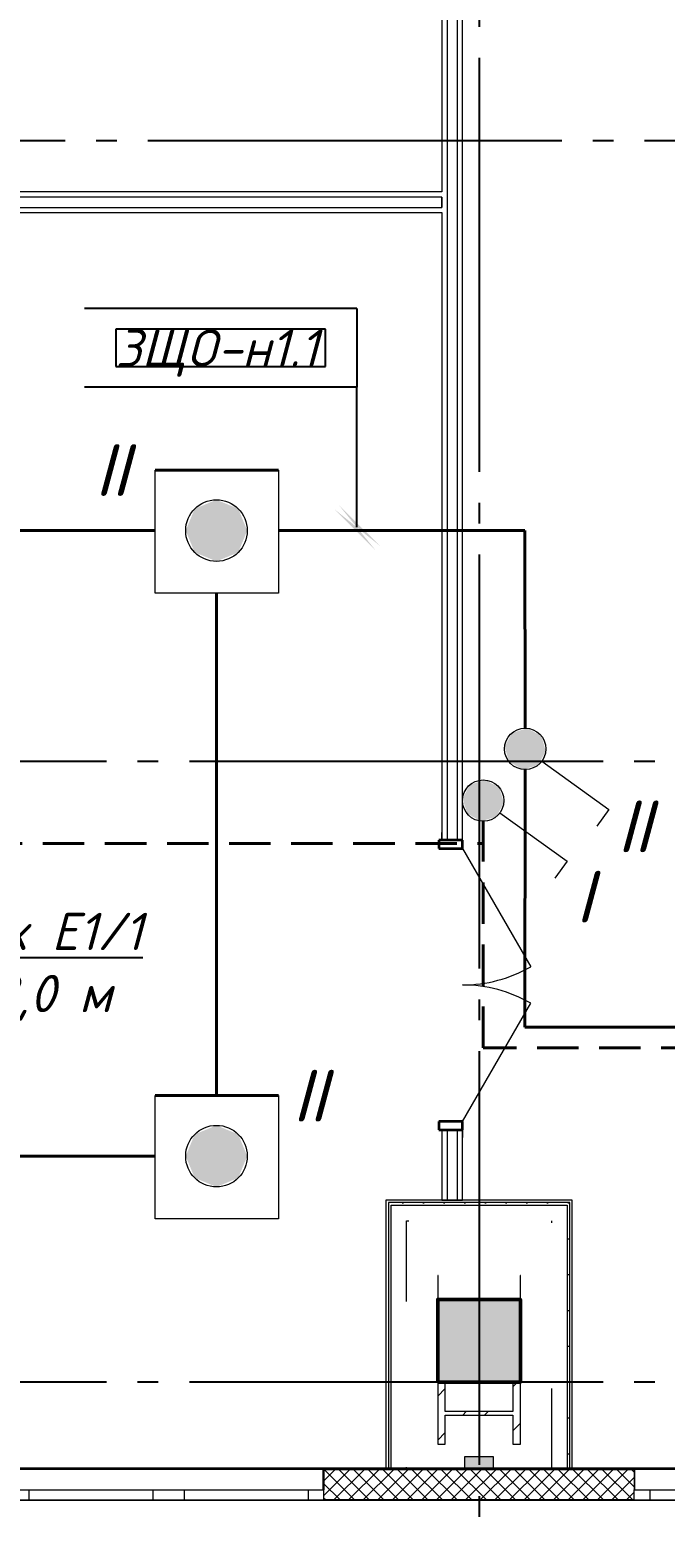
# Model space of a CAD drawing. Header units: millimetres. Extents: x 0 to 1286, y 0 to 420.
# Drawn here: x 136.5 to 167.2, y 93.3 to 165 of the extents above; entities that cross this region are included whole.
import ezdxf

# ---------------------------------------------------------------- set-up
doc = ezdxf.new("R2010")
doc.units = ezdxf.units.MM
for name, pattern in [('JIS_02_2.0', [3, 2, -1]), ('ГОСТ 2.303 5', [24, 20, -1.5, 1, -1.5]), ('СПКБ-0000-000-АР#003$0$Achse', [2300, 0, -800, 1500, 0])]:
    doc.linetypes.add(name, pattern=pattern)
for name, color, linetype in [('Viewport1ForCustomObjects_0', 7, 'Continuous'), ('Viewport2ForCustomObjects_0', 7, 'Continuous'), ('СПКБ-0000-000-АР#003$0$Двери ArchiCAD', 7, 'Continuous'), ('СПКБ-0000-000-АР#003$0$Колонны новые', 7, 'Continuous'), ('СПКБ-0000-000-АР#003$0$Колонны существующие', 7, 'Continuous'), ('СПКБ-0000-000-АР#003$0$Окна ArchiCAD', 7, 'Continuous'), ('СПКБ-0000-000-АР#003$0$Перекрытие', 7, 'Continuous'), ('СПКБ-0000-000-АР#003$0$Стены', 7, 'Continuous'), ('СПКБ-0000-000-АР#003$0$Фахверк', 7, 'Continuous'), ('Строительные оси', 7, 'Continuous'), ('ЭО_АВАРИЙНОЕ ОСВЕЩЕНИЕ', 7, 'Continuous'), ('ЭО_РАБОЧЕЕ ОСВЕЩЕНИЕ', 7, 'Continuous')]:
    doc.layers.add(name, color=color, linetype=linetype)
for name, color, linetype, lineweight, true_color in [('СПКБ-0000-000-АР#003$0$Двери ArchiCAD_Ном._пера__161', 7, 'Continuous', 13, 0xe11606), ('СПКБ-0000-000-АР#003$0$Двери ArchiCAD_Ном._пера__23', 7, 'Continuous', 35, 0xff6600), ('СПКБ-0000-000-АР#003$0$Двери ArchiCAD_Ном._пера__3', 7, 'Continuous', 18, 0xff6600), ('СПКБ-0000-000-АР#003$0$Колонны новые_Ном._пера__108', 7, 'Continuous', 13, 0xfd8379), ('СПКБ-0000-000-АР#003$0$Колонны существующие_Ном._пера__102', 7, 'Continuous', 13, 0xcccccc), ('СПКБ-0000-000-АР#003$0$Окна ArchiCAD_Ном._пера__68', 7, 'Continuous', 20, 0xfd4435), ('СПКБ-0000-000-АР#003$0$Стены_Ном._пера__161', 7, 'Continuous', 13, 0xe11606), ('СПКБ-0000-000-АР#003$0$Стены_Ном._пера__68', 7, 'Continuous', 20, 0xfd4435), ('СПКБ-0000-000-АР#003$0$Фахверк_Ном._пера__102', 7, 'Continuous', 13, 0xcccccc)]:
    doc.layers.add(name, color=color, linetype=linetype, lineweight=lineweight, true_color=true_color)
for name, color, linetype, lineweight in [('СПКБ-0000-000-АР#003$0$Колонны новые_Ном._пера__20', 1, 'Continuous', 20), ('СПКБ-0000-000-АР#003$0$Колонны существующие_Ном._пера__141', 7, 'Continuous', 50), ('СПКБ-0000-000-АР#003$0$Окна ArchiCAD_Ном._пера__6', 5, 'Continuous', 9), ('СПКБ-0000-000-АР#003$0$Перекрытие_Ном._пера__1', 7, 'Continuous', 13), ('СПКБ-0000-000-АР#003$0$Стены_Ном._пера__1', 7, 'Continuous', 13), ('СПКБ-0000-000-АР#003$0$Стены_Ном._пера__20', 1, 'Continuous', 20), ('СПКБ-0000-000-АР#003$0$Фахверк_Ном._пера__1', 7, 'Continuous', 13)]:
    doc.layers.add(name, color=color, linetype=linetype, lineweight=lineweight)
doc.styles.add('1.8', font='isocpeui.ttf', dxfattribs={"height": 1.8})
doc.styles.add('2.5', font='isocpeui.ttf')
doc.styles.add('CustomTextStyle83', font='isocpeui.ttf', dxfattribs={"width": 0.987755, "height": 1.8})
pattern_1 = [(0, (0, 0), (0, 75), [0, -75])]
pattern_2 = [(0, (0, 0), (0, 173.2051), [0, -100]), (0, (50, 86.6), (0, 173.2051), [0, -100])]
pattern_3 = [(45, (0, 0), (-159.099, 159.099), []), (45, (-53.03, 53.03), (-159.099, 159.099), [])]

# ---------------------------------------------------------------- blocks, each defined once
blk = doc.blocks.new('*E601')
at = {"layer": 'Строительные оси', "color": 3, "linetype": 'ГОСТ 2.303 5', "lineweight": 25}
for p, q in [((-179.569, 258.857), (-179.569, -45.143)), ((280.431, 38.857), (-283.569, 38.857)), ((186.431, 8.857), (-283.569, 8.857)), ((186.431, -21.143), (-283.569, -21.143))]:
    blk.add_line(p, q, dxfattribs=at)
at = {"layer": 'ЭО_АВАРИЙНОЕ ОСВЕЩЕНИЕ', "color": 1, "linetype": 'JIS_02_2.0', "lineweight": 40}
for p, q in [((-179.369, 4.898), (-179.369, 5.964)), ((-179.369, -4.986), (-179.369, 5.964)), ((-209.646, 4.898), (-179.369, 4.898)), ((-33.768, -4.986), (-179.369, -4.986))]:
    blk.add_line(p, q, dxfattribs=at)
at = {"layer": 'ЭО_АВАРИЙНОЕ ОСВЕЩЕНИЕ', "color": 7, "lineweight": 0}
for p, q in [((-178.559, 6.377), (-175.319, 4.031)), ((-175.319, 4.031), (-175.906, 3.221))]:
    blk.add_line(p, q, dxfattribs=at)
blk.add_circle((-179.369, 6.964), 1, dxfattribs=at)
at = {"layer": 'ЭО_АВАРИЙНОЕ ОСВЕЩЕНИЕ', "color": 1, "lineweight": 40}
for points in [[(-179.266, 7.959), (-179.999, 7.74), (-178.862, 7.74)], [(-180.078, 7.594), (-180.363, 7.067), (-178.435, 7.067)], [(-179.999, 7.74), (-180.078, 7.594), (-178.592, 7.594)], [(-180.078, 7.594), (-178.592, 7.594), (-178.435, 7.067)], [(-179.999, 7.74), (-178.862, 7.74), (-178.592, 7.594)], [(-180.363, 7.067), (-180.302, 6.861), (-178.374, 6.861)], [(-180.363, 7.067), (-178.435, 7.067), (-178.374, 6.861)], [(-180.302, 6.861), (-180.145, 6.333), (-178.659, 6.333)], [(-180.302, 6.861), (-178.374, 6.861), (-178.659, 6.333)], [(-180.145, 6.333), (-179.876, 6.188), (-178.738, 6.188)], [(-180.145, 6.333), (-178.659, 6.333), (-178.738, 6.188)], [(-179.876, 6.188), (-178.738, 6.188), (-179.472, 5.969)]]:
    blk.add_solid(points, dxfattribs=at)
at = {"layer": 'ЭО_РАБОЧЕЕ ОСВЕЩЕНИЕ', "color": 5, "lineweight": 40}
for p, q in [((-195.216, 22.939), (-189.266, 22.939)), ((-230.025, 20.014), (-195.216, 20.014)), ((-189.266, 20.014), (-177.351, 20.014)), ((-177.351, 20.014), (-177.342, 10.464)), ((-192.258, 16.989), (-192.258, -7.292)), ((-177.351, -3.986), (-177.341, 8.464)), ((-32.768, -3.986), (-177.351, -3.986)), ((-195.216, -7.292), (-189.266, -7.292)), ((-195.216, -10.218), (-230.025, -10.218))]:
    blk.add_line(p, q, dxfattribs=at)
at = {"layer": 'ЭО_РАБОЧЕЕ ОСВЕЩЕНИЕ', "color": 7, "lineweight": 0}
for p, q in [((-195.216, 16.989), (-195.216, 22.939)), ((-189.266, 22.939), (-189.266, 16.989)), ((-189.266, 16.989), (-195.216, 16.989)), ((-176.531, 8.877), (-173.291, 6.531)), ((-173.291, 6.531), (-173.878, 5.721)), ((-195.216, -13.242), (-195.216, -7.292)), ((-189.266, -7.292), (-189.266, -13.242)), ((-189.266, -13.242), (-195.216, -13.242))]:
    blk.add_line(p, q, dxfattribs=at)
for centre, radius in [((-192.258, 20.014), 1.488), ((-177.341, 9.464), 1), ((-192.258, -10.218), 1.488)]:
    blk.add_circle(centre, radius, dxfattribs=at)
at = {"layer": 'ЭО_РАБОЧЕЕ ОСВЕЩЕНИЕ', "color": 5, "lineweight": 0}
for points in [[(-192.258, 21.502), (-193.31, 21.066), (-191.207, 21.066)], [(-193.31, 21.066), (-193.746, 20.014), (-190.771, 20.014)], [(-193.31, 21.066), (-191.207, 21.066), (-190.771, 20.014)], [(-193.746, 20.014), (-193.31, 18.962), (-191.207, 18.962)], [(-193.746, 20.014), (-190.771, 20.014), (-191.207, 18.962)], [(-193.31, 18.962), (-191.207, 18.962), (-192.258, 18.527)], [(-193.31, -9.166), (-193.746, -10.218), (-190.771, -10.218)], [(-192.258, -8.73), (-193.31, -9.166), (-191.207, -9.166)], [(-193.31, -9.166), (-191.207, -9.166), (-190.771, -10.218)], [(-193.746, -10.218), (-193.31, -11.269), (-191.207, -11.269)], [(-193.746, -10.218), (-190.771, -10.218), (-191.207, -11.269)], [(-193.31, -11.269), (-191.207, -11.269), (-192.258, -11.705)]]:
    blk.add_solid(points, dxfattribs=at)
at = {"layer": 'ЭО_РАБОЧЕЕ ОСВЕЩЕНИЕ', "color": 5, "lineweight": 40}
for points in [[(-178.05, 10.094), (-178.335, 9.567), (-176.407, 9.567)], [(-177.971, 10.24), (-178.05, 10.094), (-176.564, 10.094)], [(-178.05, 10.094), (-176.564, 10.094), (-176.407, 9.567)], [(-177.238, 10.459), (-177.971, 10.24), (-176.834, 10.24)], [(-177.971, 10.24), (-176.834, 10.24), (-176.564, 10.094)], [(-178.335, 9.567), (-178.274, 9.361), (-176.346, 9.361)], [(-178.335, 9.567), (-176.407, 9.567), (-176.346, 9.361)], [(-178.274, 9.361), (-178.117, 8.833), (-176.631, 8.833)], [(-178.274, 9.361), (-176.346, 9.361), (-176.631, 8.833)], [(-178.117, 8.833), (-177.847, 8.688), (-176.71, 8.688)], [(-178.117, 8.833), (-176.631, 8.833), (-176.71, 8.688)], [(-177.847, 8.688), (-176.71, 8.688), (-177.444, 8.469)]]:
    blk.add_solid(points, dxfattribs=at)
blk = doc.blocks.new('СПКБ-0000-000-АР#003$0$Перекрытие_1', base_point=(-24406.7, -2530.3))
at = {"layer": 'СПКБ-0000-000-АР#003$0$Перекрытие_Ном._пера__1', "color": 7, "linetype": 'Continuous', "lineweight": 13, "flags": 128}
blk.add_lwpolyline([(-24406.7, -2530.3), (-24406.7, 18886.6), (-23563.9, 18885.7), (-23563.9, 17144.7), (-22883.9, 17144.7), (-20992.9, 17144.7), (-20022.9, 17144.7), (-20022.9, 20246.7), (-17951.9, 20246.7), (-17956.9, 23688.1), (-17956.9, 25286.1), (17852.7, 25286.1), (17852.7, -2530.3), (5843.1, -2530.3), (243.1, -2530.3)], close=True, dxfattribs=at)
blk = doc.blocks.new('СПКБ-0000-000-АР#003$0$Двупольная Дверь 19_3')
at = {"layer": 'СПКБ-0000-000-АР#003$0$Двери ArchiCAD_Ном._пера__161', "color": 12, "linetype": 'Continuous', "lineweight": 13, "true_color": 0xe11606}
for p, q in [((-700, 0), (-737, 0)), ((-700, 0), (-700, -25)), ((700, 0), (700, -25)), ((700, 0), (737, 0)), ((-700, -25), (-700, -75)), ((700, -25), (700, -75)), ((-700, -100), (-737, -100)), ((-700, -75), (-700, -100)), ((700, -75), (700, -100)), ((700, -100), (737, -100))]:
    blk.add_line(p, q, dxfattribs=at)
at = {"layer": 'СПКБ-0000-000-АР#003$0$Двери ArchiCAD_Ном._пера__23', "color": 30, "linetype": 'Continuous', "lineweight": 35, "true_color": 0xff6600}
for p, q in [((-660, 0), (-700, 0)), ((-700, 0), (-700, -115)), ((-660, -115), (-660, 0)), ((700, 0), (660, 0)), ((660, 0), (660, -115)), ((700, -115), (700, 0)), ((-700, -115), (-660, -115)), ((660, -115), (700, -115))]:
    blk.add_line(p, q, dxfattribs=at)
at = {"layer": 'СПКБ-0000-000-АР#003$0$Двери ArchiCAD_Ном._пера__3', "color": 30, "linetype": 'Continuous', "lineweight": 18, "true_color": 0xff6600}
for p, q in [((-660, 0), (-88.4, 330)), ((660, 0), (88.4, 330))]:
    blk.add_line(p, q, dxfattribs=at)
for centre, start, end in [((-660, 0), 0, 30), ((660, 0), 150, 180)]:
    blk.add_arc(centre, 660, start, end, dxfattribs=at)
blk = doc.blocks.new('СПКБ-0000-000-АР#003$0$Стена_24', base_point=(-18036.9, -1234.5))
at = {"layer": 'СПКБ-0000-000-АР#003$0$Стены_Ном._пера__161', "linetype": 'Continuous', "lineweight": 13, "true_color": 0xe11606}
h = blk.add_hatch(dxfattribs=at)
h.set_pattern_fill('ГИПС', color=12, style=0, pattern_type=2)
h.set_pattern_definition(pattern_1)
h.paths.add_polyline_path([(-18111.9, 6575.7), (-18136.9, 6575.7), (-18136.9, 505.4), (-18111.9, 505.4)])
h = blk.add_hatch(dxfattribs=at)
h.set_pattern_fill('ГИПС', color=12, style=0, pattern_type=2)
h.set_pattern_definition(pattern_1)
h.paths.add_polyline_path([(-18061.9, 6575.7), (-18061.9, 505.4), (-18036.9, 505.4), (-18036.9, 6575.7)])
h = blk.add_hatch(dxfattribs=at)
h.set_pattern_fill('ГИПС', color=12, style=0, pattern_type=2)
h.set_pattern_definition(pattern_1)
h.paths.add_polyline_path([(-18136.9, -1234.5), (-18111.9, -1234.5), (-18111.9, -894.6), (-18136.9, -894.6)])
h = blk.add_hatch(dxfattribs=at)
h.set_pattern_fill('ГИПС', color=12, style=0, pattern_type=2)
h.set_pattern_definition(pattern_1)
h.paths.add_polyline_path([(-18061.9, -894.6), (-18061.9, -1234.5), (-18036.9, -1234.5), (-18036.9, -894.6)])
at = {"layer": 'СПКБ-0000-000-АР#003$0$Стены_Ном._пера__161', "color": 12, "linetype": 'Continuous', "lineweight": 13, "true_color": 0xe11606}
for p, q in [((-18111.9, 6575.7), (-18111.9, 505.4)), ((-18061.9, 505.4), (-18061.9, 6575.7)), ((-18136.9, 505.4), (-18136.9, 542.4)), ((-18111.9, 505.4), (-18136.9, 505.4)), ((-18061.9, 505.4), (-18111.9, 505.4)), ((-18036.9, 505.4), (-18061.9, 505.4)), ((-18036.9, 505.4), (-18036.9, 542.4)), ((-18136.9, -894.6), (-18136.9, -931.6)), ((-18111.9, -894.6), (-18136.9, -894.6)), ((-18111.9, -894.6), (-18111.9, -1234.5)), ((-18061.9, -894.6), (-18111.9, -894.6)), ((-18061.9, -1234.5), (-18061.9, -894.6)), ((-18036.9, -894.6), (-18061.9, -894.6)), ((-18036.9, -894.6), (-18036.9, -931.6))]:
    blk.add_line(p, q, dxfattribs=at)
at = {"layer": 'СПКБ-0000-000-АР#003$0$Стены_Ном._пера__161', "color": 12, "linetype": 'Continuous', "lineweight": 13, "true_color": 0xe11606, "flags": 128}
for points in [[(-18136.9, 6575.7), (-18136.9, 3638)], [(-18036.9, 505.4), (-18036.9, 6575.7)], [(-18136.9, 3613), (-18136.9, 3563)], [(-18136.9, 3538), (-18136.9, 505.4)], [(-18136.9, -894.6), (-18136.9, -1234.5)], [(-18036.9, -1234.5), (-18036.9, -894.6)], [(-18136.9, -1234.5), (-18036.9, -1234.5)]]:
    blk.add_lwpolyline(points, dxfattribs=at)
at = {"layer": 'СПКБ-0000-000-АР#003$0$Двери ArchiCAD', "color": 21, "linetype": 'Continuous', "lineweight": 18, "true_color": 0xff9955, "zscale": 1000, "rotation": 270}
blk.add_blockref('СПКБ-0000-000-АР#003$0$Двупольная Дверь 19_3', (-18036.9, -194.6), dxfattribs=at)
blk = doc.blocks.new('СПКБ-0000-000-АР#003$0$Стена_132', base_point=(-23000.9, 3638))
at = {"layer": 'СПКБ-0000-000-АР#003$0$Стены_Ном._пера__161', "linetype": 'Continuous', "lineweight": 13, "true_color": 0xe11606}
h = blk.add_hatch(dxfattribs=at)
h.set_pattern_fill('ГИПС', color=12, style=0, pattern_type=2)
h.set_pattern_definition(pattern_1)
h.paths.add_polyline_path([(-18136.9, 3638), (-23000.9, 3638), (-23000.9, 3613), (-18136.9, 3613)])
h = blk.add_hatch(dxfattribs=at)
h.set_pattern_fill('ГИПС', color=12, style=0, pattern_type=2)
h.set_pattern_definition(pattern_1)
h.paths.add_polyline_path([(-23000.9, 3538), (-18136.9, 3538), (-18136.9, 3563), (-23000.9, 3563)])
at = {"layer": 'СПКБ-0000-000-АР#003$0$Стены_Ном._пера__161', "color": 12, "linetype": 'Continuous', "lineweight": 13, "true_color": 0xe11606}
for p, q in [((-18136.9, 3613), (-23000.9, 3613)), ((-23000.9, 3563), (-18136.9, 3563))]:
    blk.add_line(p, q, dxfattribs=at)
at = {"layer": 'СПКБ-0000-000-АР#003$0$Стены_Ном._пера__161', "color": 12, "linetype": 'Continuous', "lineweight": 13, "true_color": 0xe11606, "flags": 128}
for points in [[(-18136.9, 3638), (-23000.9, 3638)], [(-23000.9, 3638), (-23000.9, 3538)], [(-18136.9, 3563), (-18136.9, 3613)], [(-23000.9, 3538), (-18136.9, 3538)]]:
    blk.add_lwpolyline(points, dxfattribs=at)
blk = doc.blocks.new('СПКБ-0000-000-АР#003$0$Стена_169', base_point=(-17606.9, -1334.5))
at = {"layer": 'СПКБ-0000-000-АР#003$0$Стены_Ном._пера__20', "linetype": 'Continuous', "lineweight": 20}
h = blk.add_hatch(dxfattribs=at)
h.set_pattern_fill('ШТУКАТУРКА', color=1, style=0, pattern_type=2)
h.set_pattern_definition(pattern_2)
h.paths.add_polyline_path([(-17531.9, -1259.5), (-17531.9, -2534.7), (-17518.9, -2534.7), (-17518.9, -1246.5)])
h = blk.add_hatch(dxfattribs=at)
h.set_pattern_fill('ШТУКАТУРКА', color=1, style=0, pattern_type=2)
h.set_pattern_definition(pattern_2)
h.paths.add_polyline_path([(-17506.9, -2534.7), (-17506.9, -1234.5), (-17518.9, -1246.5), (-17518.9, -2534.7)])
at = {"layer": 'СПКБ-0000-000-АР#003$0$Стены_Ном._пера__1', "color": 7, "linetype": 'СПКБ-0000-000-АР#003$0$Achse', "lineweight": 13, "flags": 128}
blk.add_lwpolyline([(-17606.9, -1334.5), (-17606.9, -2534.7)], dxfattribs=at)
at = {"layer": 'СПКБ-0000-000-АР#003$0$Стены_Ном._пера__1', "color": 7, "linetype": 'Continuous', "lineweight": 13, "flags": 128}
blk.add_lwpolyline([(-17606.9, -2534.7), (-17531.9, -2534.7)], dxfattribs=at)
at = {"layer": 'СПКБ-0000-000-АР#003$0$Стены_Ном._пера__20', "color": 1, "linetype": 'Continuous', "lineweight": 20, "flags": 128}
for points in [[(-17506.9, -2534.7), (-17506.9, -1234.5)], [(-17531.9, -2534.7), (-17518.9, -2534.7)], [(-17518.9, -2534.7), (-17506.9, -2534.7)]]:
    blk.add_lwpolyline(points, dxfattribs=at)
at = {"layer": 'СПКБ-0000-000-АР#003$0$Стены_Ном._пера__68', "color": 20, "linetype": 'Continuous', "lineweight": 20, "true_color": 0xfd4435}
for p, q in [((-17531.9, -1259.5), (-17531.9, -2534.7)), ((-17518.9, -2534.7), (-17518.9, -1246.5))]:
    blk.add_line(p, q, dxfattribs=at)
blk = doc.blocks.new('СПКБ-0000-000-АР#003$0$Стена_170', base_point=(-18306.9, -1334.5))
at = {"layer": 'СПКБ-0000-000-АР#003$0$Стены_Ном._пера__20', "linetype": 'Continuous', "lineweight": 20}
h = blk.add_hatch(dxfattribs=at)
h.set_pattern_fill('ШТУКАТУРКА', color=1, style=0, pattern_type=2)
h.set_pattern_definition(pattern_2)
h.paths.add_polyline_path([(-18406.9, -1234.5), (-18406.9, -2534.7), (-18394.9, -2534.7), (-18394.9, -1246.5)])
h = blk.add_hatch(dxfattribs=at)
h.set_pattern_fill('ШТУКАТУРКА', color=1, style=0, pattern_type=2)
h.set_pattern_definition(pattern_2)
h.paths.add_polyline_path([(-18381.9, -2534.7), (-18381.9, -1259.5), (-18394.9, -1246.5), (-18394.9, -2534.7)])
at = {"layer": 'СПКБ-0000-000-АР#003$0$Стены_Ном._пера__1', "color": 7, "linetype": 'СПКБ-0000-000-АР#003$0$Achse', "lineweight": 13, "flags": 128}
blk.add_lwpolyline([(-18306.9, -2534.7), (-18306.9, -1334.5)], dxfattribs=at)
at = {"layer": 'СПКБ-0000-000-АР#003$0$Стены_Ном._пера__1', "color": 7, "linetype": 'Continuous', "lineweight": 13, "flags": 128}
blk.add_lwpolyline([(-18306.9, -2534.7), (-18381.9, -2534.7)], dxfattribs=at)
at = {"layer": 'СПКБ-0000-000-АР#003$0$Стены_Ном._пера__20', "color": 1, "linetype": 'Continuous', "lineweight": 20, "flags": 128}
for points in [[(-18406.9, -1234.5), (-18406.9, -2534.7)], [(-18394.9, -2534.7), (-18406.9, -2534.7)], [(-18381.9, -2534.7), (-18394.9, -2534.7)]]:
    blk.add_lwpolyline(points, dxfattribs=at)
at = {"layer": 'СПКБ-0000-000-АР#003$0$Стены_Ном._пера__68', "color": 20, "linetype": 'Continuous', "lineweight": 20, "true_color": 0xfd4435}
for p, q in [((-18394.9, -1246.5), (-18394.9, -2534.7)), ((-18381.9, -2534.7), (-18381.9, -1259.5))]:
    blk.add_line(p, q, dxfattribs=at)
blk = doc.blocks.new('СПКБ-0000-000-АР#003$0$Стена_171', base_point=(-18306.9, -1334.5))
at = {"layer": 'СПКБ-0000-000-АР#003$0$Стены_Ном._пера__20', "linetype": 'Continuous', "lineweight": 20}
h = blk.add_hatch(dxfattribs=at)
h.set_pattern_fill('ШТУКАТУРКА', color=1, style=0, pattern_type=2)
h.set_pattern_definition(pattern_2)
h.paths.add_polyline_path([(-17506.9, -1234.5), (-18406.9, -1234.5), (-18394.9, -1246.5), (-17518.9, -1246.5)])
h = blk.add_hatch(dxfattribs=at)
h.set_pattern_fill('ШТУКАТУРКА', color=1, style=0, pattern_type=2)
h.set_pattern_definition(pattern_2)
h.paths.add_polyline_path([(-18381.9, -1259.5), (-17531.9, -1259.5), (-17518.9, -1246.5), (-18394.9, -1246.5)])
at = {"layer": 'СПКБ-0000-000-АР#003$0$Стены_Ном._пера__1', "color": 7, "linetype": 'СПКБ-0000-000-АР#003$0$Achse', "lineweight": 13, "flags": 128}
blk.add_lwpolyline([(-18306.9, -1334.5), (-17606.9, -1334.5)], dxfattribs=at)
at = {"layer": 'СПКБ-0000-000-АР#003$0$Стены_Ном._пера__20', "color": 1, "linetype": 'Continuous', "lineweight": 20, "flags": 128}
blk.add_lwpolyline([(-17506.9, -1234.5), (-18406.9, -1234.5)], dxfattribs=at)
at = {"layer": 'СПКБ-0000-000-АР#003$0$Стены_Ном._пера__68', "color": 20, "linetype": 'Continuous', "lineweight": 20, "true_color": 0xfd4435}
for p, q in [((-17518.9, -1246.5), (-18394.9, -1246.5)), ((-18381.9, -1259.5), (-17531.9, -1259.5))]:
    blk.add_line(p, q, dxfattribs=at)
blk = doc.blocks.new('СПКБ-0000-000-АР#003$0$Колонна_2', base_point=(-17956.9, -1914.3))
at = {"layer": 'СПКБ-0000-000-АР#003$0$Колонны существующие_Ном._пера__102', "linetype": 'Continuous', "lineweight": 13, "true_color": 0xcccccc}
blk.add_hatch(color=254, dxfattribs=at).paths.add_polyline_path([(-18156.9, -2114.3), (-17756.9, -2114.3), (-17756.9, -1714.3), (-18156.9, -1714.3)])
at = {"layer": 'СПКБ-0000-000-АР#003$0$Колонны существующие_Ном._пера__141', "color": 7, "linetype": 'Continuous', "lineweight": 50, "flags": 128}
blk.add_lwpolyline([(-18156.9, -2114.3), (-17756.9, -2114.3), (-17756.9, -1714.3), (-18156.9, -1714.3)], close=True, dxfattribs=at)
blk = doc.blocks.new('СПКБ-0000-000-АР#003$0$Колонна_29', base_point=(-17956.9, -2264.3))
at = {"layer": 'СПКБ-0000-000-АР#003$0$Колонны новые_Ном._пера__108', "linetype": 'Continuous', "lineweight": 13, "true_color": 0xfd8379}
h = blk.add_hatch(dxfattribs=at)
h.set_pattern_fill('СТАЛЬ', color=11, style=0, pattern_type=2)
h.set_pattern_definition(pattern_3)
h.paths.add_polyline_path([(-17756.9, -2414.3), (-17756.9, -2114.3), (-17793.5, -2114.3), (-17793.5, -2255.5), (-18120.2, -2255.5), (-18120.2, -2114.3), (-18156.9, -2114.3), (-18156.9, -2414.3), (-18120.2, -2414.3), (-18120.2, -2273), (-17793.5, -2273), (-17793.5, -2414.3)])
at = {"layer": 'СПКБ-0000-000-АР#003$0$Колонны новые_Ном._пера__20', "color": 1, "linetype": 'Continuous', "lineweight": 20}
for p, q in [((-18120.2, -2114.3), (-18156.9, -2114.3)), ((-18156.9, -2114.3), (-18156.9, -2414.3)), ((-18120.2, -2255.5), (-18120.2, -2114.3)), ((-17756.9, -2114.3), (-17793.5, -2114.3)), ((-17793.5, -2114.3), (-17793.5, -2255.5)), ((-17756.9, -2414.3), (-17756.9, -2114.3)), ((-17793.5, -2255.5), (-18120.2, -2255.5)), ((-18120.2, -2414.3), (-18120.2, -2273)), ((-18120.2, -2273), (-17793.5, -2273)), ((-17793.5, -2273), (-17793.5, -2414.3)), ((-18156.9, -2414.3), (-18120.2, -2414.3)), ((-17793.5, -2414.3), (-17756.9, -2414.3))]:
    blk.add_line(p, q, dxfattribs=at)
blk = doc.blocks.new('СПКБ-0000-000-АР#003$0$Колонна_30', base_point=(-18156.9, -1656.8))
at = {"layer": 'СПКБ-0000-000-АР#003$0$Колонны новые_Ном._пера__108', "linetype": 'Continuous', "lineweight": 13, "true_color": 0xfd8379}
h = blk.add_hatch(dxfattribs=at)
h.set_pattern_fill('СТАЛЬ', color=11, style=0, pattern_type=2)
h.set_pattern_definition(pattern_3)
h.paths.add_polyline_path([(-17756.9, -1597.9), (-17758.9, -1597.9), (-17758.9, -1710.9), (-18154.9, -1710.9), (-18154.9, -1597.9), (-18156.9, -1597.9), (-18156.9, -1710.9), (-18156.9, -1712.9), (-18154.9, -1712.9), (-17758.9, -1712.9), (-17756.9, -1712.9), (-17756.9, -1710.9)])
at = {"layer": 'СПКБ-0000-000-АР#003$0$Колонны новые_Ном._пера__20', "color": 1, "linetype": 'Continuous', "lineweight": 20}
for p, q in [((-18154.9, -1597.9), (-18156.9, -1597.9)), ((-18156.9, -1597.9), (-18156.9, -1710.9)), ((-18154.9, -1710.9), (-18154.9, -1597.9)), ((-17756.9, -1597.9), (-17758.9, -1597.9)), ((-17758.9, -1597.9), (-17758.9, -1710.9)), ((-17756.9, -1710.9), (-17756.9, -1597.9)), ((-18156.9, -1710.9), (-18156.9, -1712.9)), ((-18156.9, -1712.9), (-18154.9, -1712.9)), ((-17758.9, -1710.9), (-18154.9, -1710.9)), ((-18154.9, -1712.9), (-17758.9, -1712.9)), ((-17758.9, -1712.9), (-17756.9, -1712.9)), ((-17756.9, -1712.9), (-17756.9, -1710.9))]:
    blk.add_line(p, q, dxfattribs=at)
blk = doc.blocks.new('СПКБ-0000-000-АР#003$0$Двустворчатое Окно 19')
at = {"layer": 'СПКБ-0000-000-АР#003$0$Окна ArchiCAD_Ном._пера__6', "color": 5, "linetype": 'Continuous', "lineweight": 9}
for p, q in [((-747, 100), (747, 100)), ((-750, 0), (-675, 0)), ((-675, 0), (-675, -50)), ((-675, 0), (-75, 0)), ((-75, -50), (-75, 0)), ((-75, 0), (0, 0)), ((0, 0), (75, 0)), ((75, 0), (75, -50)), ((75, 0), (675, 0)), ((675, -50), (675, 0)), ((675, 0), (750, 0)), ((-750, -50), (750, -50)), ((-675, -50), (-750, -50)), ((-75, -50), (-675, -50)), ((0, -50), (-75, -50)), ((75, -50), (0, -50)), ((675, -50), (75, -50)), ((750, -50), (675, -50))]:
    blk.add_line(p, q, dxfattribs=at)
at = {"layer": 'СПКБ-0000-000-АР#003$0$Окна ArchiCAD_Ном._пера__68', "color": 20, "linetype": 'Continuous', "lineweight": 20, "true_color": 0xfd4435}
for p, q in [((-750, -47), (-750, 0)), ((750, -47), (750, 0)), ((-750, -50), (-750, -47)), ((750, -50), (750, -47))]:
    blk.add_line(p, q, dxfattribs=at)
blk = doc.blocks.new('СПКБ-0000-000-АР#003$0$Стена_228', base_point=(-24406.7, -2534.3))
at = {"layer": 'СПКБ-0000-000-АР#003$0$Стены_Ном._пера__68', "linetype": 'Continuous', "lineweight": 20, "true_color": 0xfd4435}
for points in [[(-18709.9, -2534.3), (-18709.9, -2634.3), (-18706.9, -2634.3), (-18706.9, -2537.3), (-18706.9, -2534.3)], [(-18706.9, -2537.3), (-17206.9, -2537.3), (-17206.9, -2534.3), (-18706.9, -2534.3)], [(-17206.9, -2534.3), (-17206.9, -2537.3), (-17206.9, -2634.3), (-17203.9, -2634.3), (-17203.9, -2534.3)], [(-18706.9, -2681.3), (-18706.9, -2684.3), (-17206.9, -2684.3), (-17206.9, -2681.3)]]:
    blk.add_hatch(color=20, dxfattribs=at).paths.add_polyline_path(points)
h = blk.add_hatch(dxfattribs=at)
h.set_pattern_fill('СЕТКА_5X5_ДИАГОНАЛЬНАЯ', color=20, style=0, pattern_type=2)
h.set_pattern_definition([(45, (0, 0), (-35.35534, 35.35534), []), (135, (0, 0), (35.35534, 35.35534), [])])
h.paths.add_polyline_path([(-18706.9, -2537.3), (-18706.9, -2634.3), (-18706.9, -2681.3), (-17206.9, -2681.3), (-17206.9, -2634.3), (-17206.9, -2537.3)])
at = {"layer": 'СПКБ-0000-000-АР#003$0$Стены_Ном._пера__68', "color": 20, "linetype": 'Continuous', "lineweight": 20, "true_color": 0xfd4435}
for p, q in [((-18709.9, -2634.3), (-18709.9, -2534.3)), ((-18706.9, -2534.3), (-18709.9, -2534.3)), ((-17206.9, -2537.3), (-18706.9, -2537.3)), ((-18706.9, -2537.3), (-18706.9, -2634.3)), ((-17206.9, -2534.3), (-17203.9, -2534.3)), ((-17206.9, -2537.3), (-17206.9, -2634.3)), ((-17203.9, -2634.3), (-17203.9, -2534.3)), ((-18706.9, -2634.3), (-18709.9, -2634.3)), ((-18706.9, -2681.3), (-18706.9, -2634.3)), ((-17206.9, -2634.3), (-17203.9, -2634.3)), ((-17206.9, -2681.3), (-17206.9, -2634.3)), ((-18706.9, -2681.3), (-17206.9, -2681.3)), ((-18706.9, -2684.3), (-18706.9, -2681.3)), ((-17206.9, -2684.3), (-17206.9, -2681.3))]:
    blk.add_line(p, q, dxfattribs=at)
at = {"layer": 'СПКБ-0000-000-АР#003$0$Стены_Ном._пера__68', "color": 20, "linetype": 'Continuous', "lineweight": 20, "true_color": 0xfd4435, "flags": 128}
for points in [[(-17206.9, -2534.3), (-18706.9, -2534.3)], [(-18706.9, -2684.3), (-17206.9, -2684.3)]]:
    blk.add_lwpolyline(points, dxfattribs=at)
at = {"layer": 'СПКБ-0000-000-АР#003$0$Окна ArchiCAD', "color": 5, "linetype": 'Continuous', "lineweight": 9, "zscale": 1000}
for p in [(-19456.9, -2634.3), (-16456.9, -2634.3)]:
    blk.add_blockref('СПКБ-0000-000-АР#003$0$Двустворчатое Окно 19', p, dxfattribs=at)
blk = doc.blocks.new('СПКБ-0000-000-АР#003$0$Колонна_125', base_point=(-17956.9, -2504.3))
at = {"layer": 'СПКБ-0000-000-АР#003$0$Фахверк_Ном._пера__102', "linetype": 'Continuous', "lineweight": 13, "true_color": 0xcccccc}
blk.add_hatch(color=254, dxfattribs=at).paths.add_polyline_path([(-18026.9, -2534.3), (-17886.9, -2534.3), (-17886.9, -2474.3), (-18026.9, -2474.3)])
at = {"layer": 'СПКБ-0000-000-АР#003$0$Фахверк_Ном._пера__1', "color": 7, "linetype": 'Continuous', "lineweight": 13, "flags": 128}
blk.add_lwpolyline([(-18026.9, -2534.3), (-17886.9, -2534.3), (-17886.9, -2474.3), (-18026.9, -2474.3)], close=True, dxfattribs=at)
blk = doc.blocks.new('*E600')
at = {"layer": 'СПКБ-0000-000-АР#003$0$Колонны новые', "color": 1, "lineweight": 20, "xscale": 0.01, "yscale": 0.01, "zscale": 0.01}
for name, p in [('СПКБ-0000-000-АР#003$0$Колонна_30', (63.999, 10.276)), ('СПКБ-0000-000-АР#003$0$Колонна_29', (65.999, 4.201))]:
    blk.add_blockref(name, p, dxfattribs=at)
at = {"layer": 'СПКБ-0000-000-АР#003$0$Колонны существующие', "color": 7, "lineweight": 50, "xscale": 0.01, "yscale": 0.01, "zscale": 0.01}
blk.add_blockref('СПКБ-0000-000-АР#003$0$Колонна_2', (65.999, 7.701), dxfattribs=at)
at = {"layer": 'СПКБ-0000-000-АР#003$0$Перекрытие', "color": 7, "linetype": 'Continuous', "lineweight": 13, "xscale": 0.01, "yscale": 0.01, "zscale": 0.01}
blk.add_blockref('СПКБ-0000-000-АР#003$0$Перекрытие_1', (1.5, 1.54), dxfattribs=at)
at = {"layer": 'СПКБ-0000-000-АР#003$0$Стены', "color": 12, "lineweight": 13, "true_color": 0xe11606, "xscale": 0.01, "yscale": 0.01, "zscale": 0.01}
for name, p in [('СПКБ-0000-000-АР#003$0$Стена_24', (65.199, 14.499)), ('СПКБ-0000-000-АР#003$0$Стена_132', (15.558, 63.223))]:
    blk.add_blockref(name, p, dxfattribs=at)
at = {"layer": 'СПКБ-0000-000-АР#003$0$Стены', "color": 12, "lineweight": 50, "true_color": 0xdf0000, "xscale": 0.01, "yscale": 0.01, "zscale": 0.01}
for name, p in [('СПКБ-0000-000-АР#003$0$Стена_170', (62.499, 13.499)), ('СПКБ-0000-000-АР#003$0$Стена_171', (62.499, 13.499)), ('СПКБ-0000-000-АР#003$0$Стена_169', (69.499, 13.499))]:
    blk.add_blockref(name, p, dxfattribs=at)
at = {"layer": 'СПКБ-0000-000-АР#003$0$Стены', "color": 20, "lineweight": 20, "true_color": 0xfd4435, "xscale": 0.01, "yscale": 0.01, "zscale": 0.01}
blk.add_blockref('СПКБ-0000-000-АР#003$0$Стена_228', (1.5, 1.5), dxfattribs=at)
at = {"layer": 'СПКБ-0000-000-АР#003$0$Фахверк', "color": 7, "lineweight": 13, "xscale": 0.01, "yscale": 0.01, "zscale": 0.01}
blk.add_blockref('СПКБ-0000-000-АР#003$0$Колонна_125', (65.999, 1.801), dxfattribs=at)
blk = doc.blocks.new('CustomObjectsInViewport1_0')
at = {"layer": 'ЭО_РАБОЧЕЕ ОСВЕЩЕНИЕ'}
for p, q in [((152.273, 151.469), (139.128, 151.469)), ((152.273, 151.469), (152.273, 147.669)), ((152.273, 147.669), (139.128, 147.669)), ((152.284, 140.9), (152.273, 147.669))]:
    blk.add_line(p, q, dxfattribs=at)
at = {"layer": 'ЭО_РАБОЧЕЕ ОСВЕЩЕНИЕ', "color": 7, "true_color": 0xffffff}
for p, q in [((150.773, 150.469), (140.628, 150.469)), ((140.628, 150.469), (140.628, 148.669)), ((150.773, 148.669), (150.773, 150.469)), ((140.628, 148.669), (150.773, 148.669)), ((140.628, 148.669), (140.628, 148.669))]:
    blk.add_line(p, q, dxfattribs=at)
at = {"layer": 'ЭО_РАБОЧЕЕ ОСВЕЩЕНИЕ'}
blk.add_solid([(151.177, 141.792), (153.18, 139.795), (153.392, 140.008), (151.389, 142.004)], dxfattribs=at)
at = {"layer": 'ЭО_РАБОЧЕЕ ОСВЕЩЕНИЕ', "style": 'CustomTextStyle83', "width": 0.987755}
blk.add_text('3ЩO-н1.1', height=1.8, dxfattribs=at).set_placement((140.628, 148.669))

msp = doc.modelspace()

# ---------------------------------------------------------------- block references
msp.add_blockref('*E600', (92.189, 93.885))
at = {"layer": 'Viewport1ForCustomObjects_0'}
msp.add_blockref('CustomObjectsInViewport1_0', (0, 0), dxfattribs=at)
at = {"layer": 'Viewport2ForCustomObjects_0'}
msp.add_blockref('*E601', (337.756, 120.729), dxfattribs=at)

# ---------------------------------------------------------------- texts
at = {"layer": 'ЭО_АВАРИЙНОЕ ОСВЕЩЕНИЕ', "attachment_point": 5}
for s, insert, char_height, style in [('I', (163.275, 123.054), 2.5, '2.5'), ('{\\L1 x Е1/1\\P}3,0 м', (137.516, 119.661), 1.8, '1.8')]:
    msp.add_mtext(s, dxfattribs=dict(at, insert=insert, char_height=char_height, style=style))
at = {"layer": 'ЭО_РАБОЧЕЕ ОСВЕЩЕНИЕ', "char_height": 2.5, "attachment_point": 5, "style": '2.5'}
for insert in [(140.436, 143.668), (165.68, 126.45), (149.99, 113.436)]:
    msp.add_mtext('II', dxfattribs=dict(at, insert=insert))

doc.saveas('drawing.dxf')
